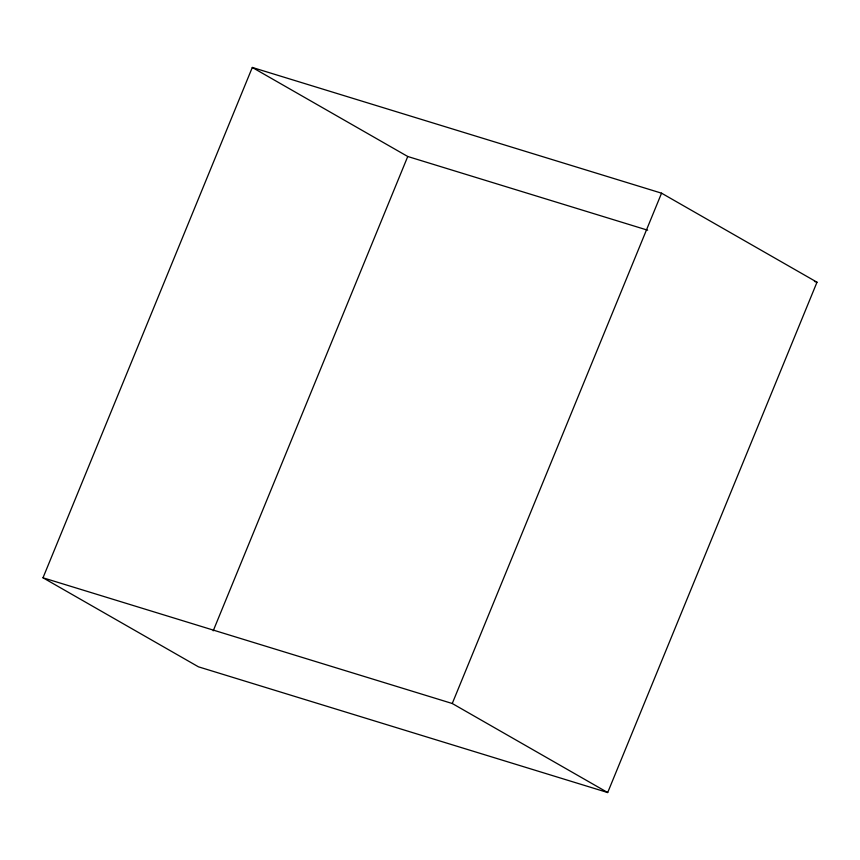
<?xml version="1.0" encoding="UTF-8"?>
<svg xmlns="http://www.w3.org/2000/svg" width="860" height="860" viewBox="0 0 860 860"><rect width="100%" height="100%" fill="white"/><g stroke="black" fill="none" stroke-linecap="round" stroke-linejoin="round"><path stroke-width="1.29" d="M43 577.791L252.302 67.456L661.555 193.177L817 282.209L607.697 792.544L198.445 666.822L43 577.791L452.252 703.501L607.697 792.544M213.215 630.821L407.748 156.499L252.302 67.456M452.252 703.501L661.555 193.177M407.748 156.499L647.655 230.19M814.431 281.424L817 282.209"/></g></svg>
